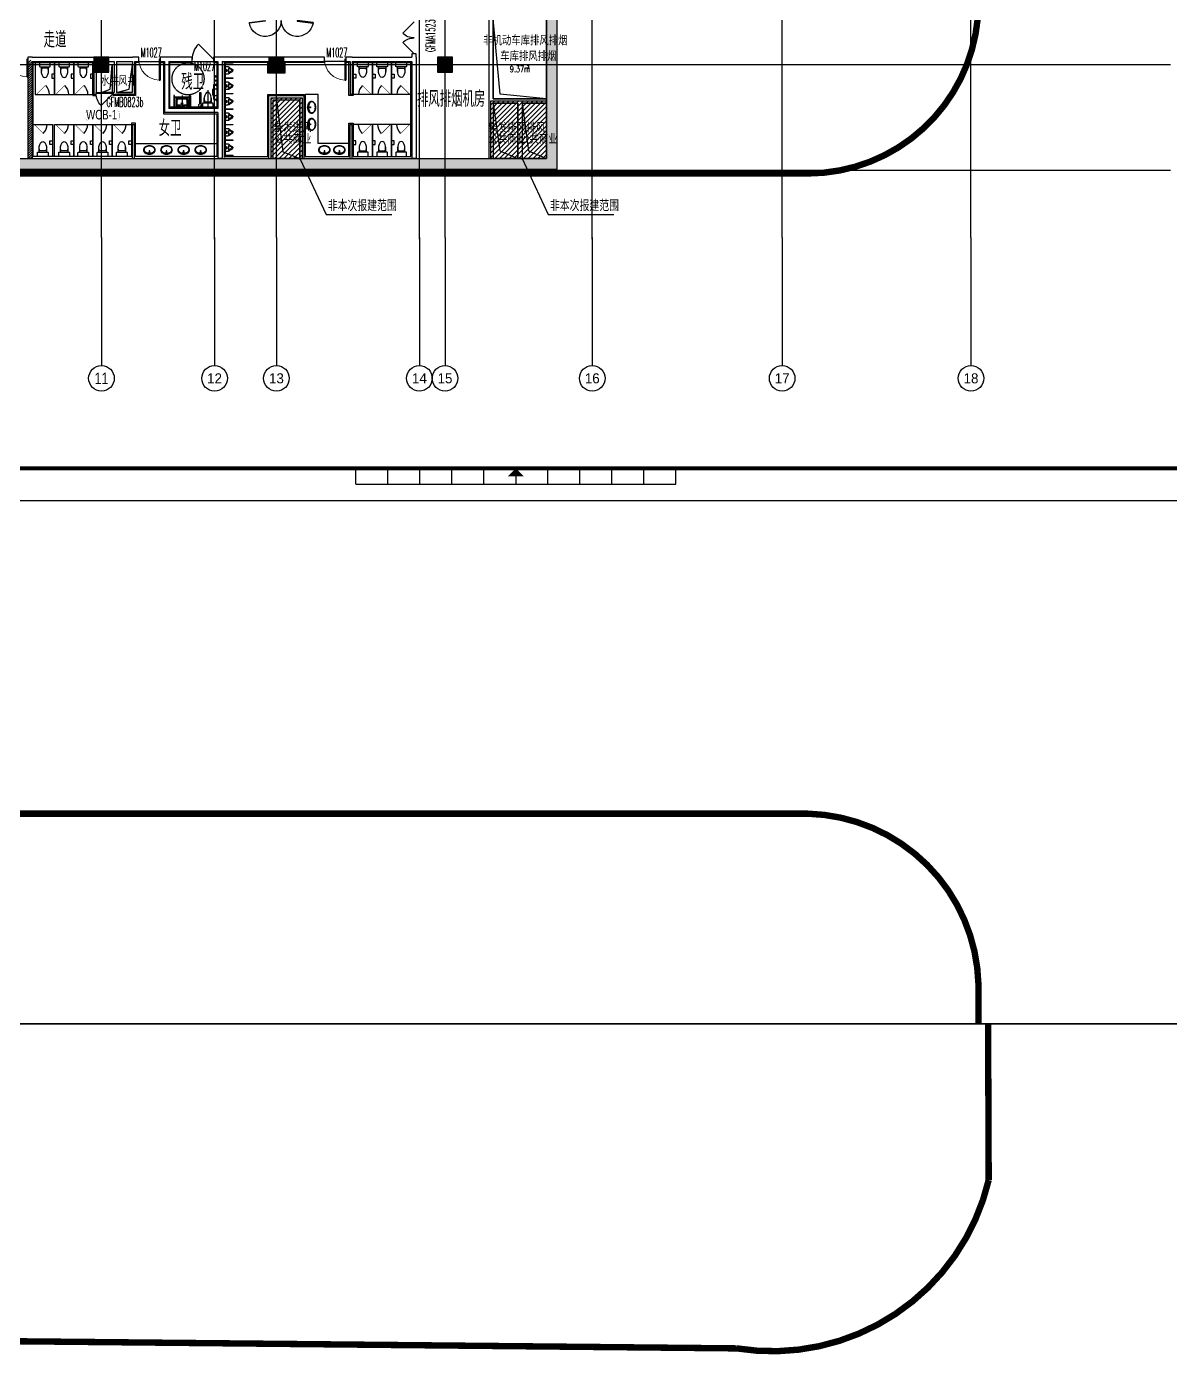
# Model space of a CAD drawing. Extents: x -12047294 to -5625356, y -1456591 to -622873.
# Drawn here: x -6036147 to -5982539, y -808714 to -746490 of the extents above; entities that cross this region are included whole.
import ezdxf
from ezdxf.enums import TextEntityAlignment as Align

# ---------------------------------------------------------------- set-up
doc = ezdxf.new("R2010")
doc.units = 0
doc.header["$LTSCALE"] = 10
doc.header["$MEASUREMENT"] = 0
for name, pattern in [('6F核心筒$0$DASH', [0.35, 0.25, -0.1]), ('DASHDOT', [1, 0.5, -0.25, 0, -0.25]), ('DOTE', [2.42, 2, -0.2, 0.02, -0.2])]:
    doc.linetypes.add(name, pattern=pattern)
for name, color, linetype in [('A-COLUMN', 10, 'Continuous'), ('A-COLUMNH', 252, 'Continuous'), ('A-DECO', 40, 'Continuous'), ('A-DIMAXIS', 3, 'Continuous'), ('A-DIMLEAD', 130, 'Continuous'), ('A-DOORWIN', 151, 'Continuous'), ('A-FireH', 6, 'Continuous'), ('A-HOLE', 30, 'Continuous'), ('A-LVTRY', 15, 'Continuous'), ('A-stru-conc', 1, 'Continuous'), ('A-TEXTDOOR', 181, 'Continuous'), ('A-TextNum', 211, 'Continuous'), ('A-TextRoom', 7, 'Continuous'), ('A-TEXTROOM-AREA', 33, 'Continuous'), ('A-TEXTROOM-报建', 210, 'Continuous'), ('A-TK', 7, 'Continuous'), ('A-WALL', 2, 'Continuous'), ('AXIS_TEXT', 7, 'Continuous'), ('A用地红线', 10, 'Continuous'), ('DOTE', 9, 'DOTE'), ('PUB_HATCH', 252, 'Continuous'), ('图框', 7, 'Continuous')]:
    doc.layers.add(name, color=color, linetype=linetype)
doc.styles.add('_TCH_AXIS', font='tjromand.shx', dxfattribs={"bigfont": 'tjhts.shx'})
doc.styles.add('_TCH_DIM', font='tjromans.shx', dxfattribs={"width": 0.8, "bigfont": 'tjhztxt.shx'})
doc.styles.add('_TCH_SPACE', font='tjromans.shx', dxfattribs={"height": 5, "bigfont": 'tjhztxt.shx'})
doc.styles.add('_TCH_WINDOW', font='tjromans.shx', dxfattribs={"width": 0.7, "height": 3.5, "bigfont": 'tjhztxt.shx'})
doc.styles.add('COMPLEX', font='COMPLEX')
doc.styles.add('TKZ1_tjhts.shx', font='tjromant.shx', dxfattribs={"bigfont": 'tjhts.shx'})
doc.styles.add('房间功能', font='tjromand.shx', dxfattribs={"width": 0.75, "bigfont": 'tjhts.shx'})
doc.styles.add('注解汉字', font='tjromans.shx', dxfattribs={"width": 0.75, "bigfont": 'tjhztxt.shx'})

# ---------------------------------------------------------------- blocks, each defined once
blk = doc.blocks.new('fdsfasd4#$$$')
at = {"layer": 'A-COLUMNH'}
for points in [[(10190121, -2168309), (10190621, -2168809), (10190621, -2158209), (10190121, -2157709)], [(10147558, -2168309), (10147404, -2168809), (10190621, -2168809), (10190121, -2168309)]]:
    blk.add_hatch(color=256, dxfattribs=at).paths.add_polyline_path(points)
at = {"layer": 'A-COLUMN'}
for p, q in [((10190121, -2168309), (10190121, -2157709)), ((10190621, -2168809), (10190621, -2158209)), ((10147558, -2168309), (10190121, -2168309)), ((10147404, -2168809), (10190621, -2168809))]:
    blk.add_line(p, q, dxfattribs=at)
blk = doc.blocks.new('JS-B17~B25塔楼平面图$0$$plan$00001613')
for p, q in [((-260, -140), (-260, 140)), ((-200, 170), (-200, -170))]:
    blk.add_line(p, q)
blk.add_lwpolyline([(-430, -170), (-200, -170), (-200, -220, 0.414214), (-170, -250), (-30, -250, 0.414214), (0, -220), (0, 220, 0.414214), (-30, 250), (-170, 250, 0.414214), (-200, 220), (-200, 170), (-430, 170)], format="xyb")
for centre, radius, start, end in [((-590, 0), 110, 123.45086, 236.54914), ((-413, -227), 398, 67.45048, 126.63814), ((-413, 227), 398, 233.36186, 292.54952)]:
    blk.add_arc(centre, radius, start, end)
blk = doc.blocks.new('A$C4AF53D58')
at = {"layer": 'A-LVTRY'}
for points in [[(1000, 0), (100, 0), (100, 1500), (1000, 1500)], [(880, 728), (1000, 728), (1000, 550), (880, 550)]]:
    blk.add_lwpolyline(points, close=True, dxfattribs=at)
at = {"layer": 'A-LVTRY', "const_width": 25}
blk.add_lwpolyline([(150, 1500), (574, 1076)], dxfattribs=at)
at = {"layer": 'A-LVTRY'}
blk.add_arc((150, 1500), 600, 315, 0, dxfattribs=at)
at = {"layer": 'A-LVTRY', "extrusion": (0, 0, -1), "zscale": -1, "rotation": 270}
blk.add_blockref('JS-B17~B25塔楼平面图$0$$plan$00001613', (-550, 0), dxfattribs=at)
blk = doc.blocks.new('6F核心筒$0$WC_1_dwg_$plan$00001624-2048766-Copy of PLN_OFFICE_LEVEL 16 5ZONE _AHU_')
for p, q in [((-33, -28), (-33, -66)), ((7, -28), (7, -66)), ((39, -97), (639, -97)), ((39, -137), (639, -137)), ((652, -13), (667, -28)), ((707, -28), (722, -13))]:
    blk.add_line(p, q)
at = {"flags": 128}
for points in [[(50, 0), (50, -13), (-70, -13), (-70, 0), (50, 0)], [(750, 0), (750, -13), (630, -13), (630, 0), (750, 0)], [(-48, -13), (-33, -28), (7, -28), (23, -13)], [(667, -117), (667, -28), (707, -28), (707, -117)]]:
    blk.add_lwpolyline(points, dxfattribs=at)
for centre, radius, start, end in [((39, -66), 71.5, 180.00008, 269.99997), ((39, -66), 31.5, 180.00028, 269.99978), ((639, -66), 31.5, 269.99913, 336.54683), ((639, -66), 71.5, 270.00017, 297.36358), ((687, -117), 20, 179.99936, 269.99944), ((687, -117), 20, 269.99998, 0.00007)]:
    blk.add_arc(centre, radius, start, end)
blk = doc.blocks.new('6F核心筒$0$WC_1_dwg_$plan$00001613-2048756-Copy of PLN_OFFICE_LEVEL 16 5ZONE _AHU_')
at = {"linetype": '6F核心筒$0$DASH'}
blk.add_line((-800, 0), (0, 0), dxfattribs=at)
for p, q in [((-200, 170), (-430, 170)), ((-260, -140), (-260, 140)), ((-30, 250), (-170, 250)), ((0, -220), (0, 220)), ((-200, -170), (-200, -220)), ((-170, -250), (-30, -250))]:
    blk.add_line(p, q)
at = {"flags": 128}
blk.add_lwpolyline([(-200, 220), (-200, 170), (-200, -170), (-430, -170)], dxfattribs=at)
for centre, radius, start, end in [((-590, 0), 110, 123.45086, 236.54914), ((-413, -227), 398, 67.45048, 126.63814), ((-170, 220), 30, 90, 180), ((-30, 220), 30, 0, 90), ((-413, 227), 398, 233.36186, 292.54952), ((-170, -220), 30, 180, 270), ((-30, -220), 30, 270, 0)]:
    blk.add_arc(centre, radius, start, end)
blk = doc.blocks.new('6F核心筒$0$洗手盆')
for p, q in [((-279, -123), (-251, -123)), ((-277, -51), (-251, -51)), ((-149, -84), (-149, -100)), ((148, -84), (148, -100)), ((279, -51), (253, -51)), ((281, -123), (253, -123))]:
    blk.add_line(p, q)
at = {"flags": 128}
for points in [[(280, 0), (280, -350), (230, -410), (-230, -410), (-280, -350), (-280, 0)], [(-251, -26), (-251, -349), (-221, -381), (222, -381), (251, -349), (251, -26)]]:
    blk.add_lwpolyline(points, close=True, dxfattribs=at)
for points in [[(-232, -26), (-232, -79), (-154, -79)], [(-191, -381), (-232, -335), (-232, -127), (-191, -100), (189, -100)], [(0, -26), (-90, -26), (90, -26)], [(232, -26), (232, -79), (153, -79)], [(192, -101), (232, -127), (232, -335), (191, -381)]]:
    blk.add_lwpolyline(points, dxfattribs=at)
for centre, radius in [((-89, -56), 15), ((1, -182), 33.1), ((1, -182), 24.9), ((1, -44), 8), ((91, -54), 15)]:
    blk.add_circle(centre, radius)
for centre, start, end in [((-154, -84), 0, 90), ((153, -84), 90, 180), ((189, -105), 57.24435, 90)]:
    blk.add_arc(centre, 5, start, end)
blk = doc.blocks.new('6F核心筒$0$WC_1_dwg_CWSP1-2048768-Copy of PLN_OFFICE_LEVEL 16 5ZONE _AHU_')
at = {"linetype": '6F核心筒$0$DASH'}
blk.add_line((560, 20), (0, 20), dxfattribs=at)
for p, q in [((450, 370), (450, -330)), ((490, 370), (490, -330))]:
    blk.add_line(p, q)
at = {"flags": 128}
for points in [[(0, 425), (10, 420), (10, 360), (0, 355)], [(540, 410), (10, 410), (10, 370), (540, 370)], [(0, -315), (10, -320), (10, -380), (0, -385)], [(540, -370), (10, -370), (10, -330), (540, -330)]]:
    blk.add_lwpolyline(points, dxfattribs=at)
for centre, start, end in [((540, 390), 360, 90), ((540, 390), 270, 0), ((540, -350), 0, 90), ((540, -350), 270, 0)]:
    blk.add_arc(centre, 20, start, end)
at = {"rotation": 90}
blk.add_blockref('6F核心筒$0$洗手盆', (0, 20), dxfattribs=at)
blk = doc.blocks.new('6F核心筒$0$WC_1_dwg_FS1-2048765-Copy of PLN_OFFICE_LEVEL 16 5ZONE _AHU_')
for p, q in [((-175, 20), (-680, 20)), ((0, 62), (-128, 62)), ((0, 62), (0, -60)), ((-680, -20), (-177, -20)), ((0, -60), (-128, -60))]:
    blk.add_line(p, q)
blk.add_circle((-50, 1), 10.6)
for centre, radius, start, end in [((-680, 0), 20, 90.00056, 180.00064), ((-118, 1), 61.6, 98.55565, 261.44435), ((-680, 0), 20, 179.99993, 270.00002)]:
    blk.add_arc(centre, radius, start, end)
blk = doc.blocks.new('6F核心筒$0$无障碍')
at = {"layer": 'A-LVTRY'}
for p, q in [((308279, 77014), (308099, 77014)), ((308099, 76714), (308279, 76714)), ((308174, 76334), (308099, 76344)), ((308173, 76294), (308099, 76284)), ((308174, 76134), (308099, 76144)), ((308173, 76094), (308099, 76084))]:
    blk.add_line(p, q, dxfattribs=at)
at = {"layer": 'A-LVTRY', "linetype": '6F核心筒$0$DASH'}
blk.add_circle((309442, 76235), 750, dxfattribs=at)
at = {"layer": 'A-LVTRY'}
for centre, radius, start, end in [((304331, 76864), 3960, 357.96903, 2.03097), ((308189, 76314), 25, 126.8699, 28.93716), ((308189, 76114), 25, 126.8699, 28.93716)]:
    blk.add_arc(centre, radius, start, end, dxfattribs=at)
at = {"layer": 'A-LVTRY', "extrusion": (0, 0, -1), "zscale": -1}
for name, p, rotation in [('6F核心筒$0$WC_1_dwg_$plan$00001624-2048766-Copy of PLN_OFFICE_LEVEL 16 5ZONE _AHU_', (-308099, 77204), 270), ('6F核心筒$0$WC_1_dwg_FS1-2048765-Copy of PLN_OFFICE_LEVEL 16 5ZONE _AHU_', (-308868, 77567), 90)]:
    blk.add_blockref(name, p, dxfattribs=dict(at, rotation=rotation))
at = {"layer": 'A-LVTRY'}
for name, p, rotation in [('6F核心筒$0$WC_1_dwg_$plan$00001613-2048756-Copy of PLN_OFFICE_LEVEL 16 5ZONE _AHU_', (308519, 77567), 90), ('6F核心筒$0$WC_1_dwg_CWSP1-2048768-Copy of PLN_OFFICE_LEVEL 16 5ZONE _AHU_', (309704, 77567), 270.0000000059755)]:
    blk.add_blockref(name, p, dxfattribs=dict(at, rotation=rotation))
blk = doc.blocks.new('A$C01AC2D78')
for p, q in [((260, 377), (260, 295)), ((296, 377), (296, 295))]:
    blk.add_line(p, q)
blk.add_lwpolyline([(550, 200, -0.130159), (531, 127, -0.106469), (469, 59, -0.084248), (384, 16, -0.073281), (275, 0, -0.073281), (166, 16, -0.084248), (81, 59, -0.106469), (19, 127, -0.130159), (0, 200, -0.130159), (19, 273, -0.106469), (81, 341, -0.084248), (166, 384, -0.073281), (275, 400, -0.073281), (384, 384, -0.084248), (469, 341, -0.106469), (531, 273, -0.130159)], format="xyb", close=True)
for points in [[(532, 187, -0.147373), (514, 128, -0.107136), (456, 71, -0.076468), (378, 37, -0.063415), (278, 24, -0.063415), (177, 37, -0.076468), (99, 71, -0.107136), (41, 128, -0.147373), (23, 187, -0.147373), (41, 247, -0.107136), (99, 304, -0.076468), (177, 338, -0.052133), (260, 350, -0.063415)], [(296, 350, -0.052133), (378, 338, -0.076468), (456, 304, -0.107136), (514, 247, -0.147373), (532, 187, -0.147373)]]:
    blk.add_lwpolyline(points, format="xyb")
for centre, radius in [((212, 366), 16.9), ((277, 258), 18.8), ((343, 366), 16.9)]:
    blk.add_circle(centre, radius)
for centre, radius, start, end in [((278, 375), 22.2, 324.09564, 215.90436), ((278, 375), 18.1, 354.93946, 185.06054), ((278, 328), 37.8, 241.58082, 298.41918)]:
    blk.add_arc(centre, radius, start, end)
blk = doc.blocks.new('$plan$00000380')
for p, q in [((-135, -207), (-130, -211)), ((-112, -146), (114, -146)), ((120, -221), (128, -215))]:
    blk.add_line(p, q)
for points in [[(-185, 0), (-185, -10), (-164, -10)], [(-185, 0), (185, 0), (185, -10), (165, -10)], [(-135, -207), (-146, -194), (-153, -182), (-159, -172), (-163, -162), (-166, -154), (-168, -146), (-169, -139), (-170, -133), (-171, -127), (-172, -121), (-172, -115), (-173, -110), (-173, -104), (-173, -98), (-173, -92), (-173, -86), (-173, -79), (-173, -72), (-172, -64), (-171, -54), (-170, -44), (-168, -31), (-166, -17), (-164, -10)], [(-130, -211), (-128, -213), (-120, -221), (-113, -229), (-107, -236), (-102, -244), (-98, -251), (-93, -259), (-90, -266), (-86, -274), (-83, -281), (-80, -288), (-77, -295), (-74, -302), (-71, -308), (-68, -314), (-65, -320), (-62, -325), (-58, -330), (-55, -334), (-51, -338), (-47, -342), (-43, -345), (-39, -348), (-34, -351), (-30, -353), (-25, -355), (-20, -357), (-15, -358), (-10, -359), (-5, -360), (0, -360), (0, -360)], [(120, -221), (118, -222), (110, -230), (102, -237), (96, -244), (90, -251), (85, -259), (81, -266), (76, -273), (73, -280), (69, -287), (66, -294), (62, -301), (59, -308), (56, -314), (53, -320), (49, -325), (46, -330), (42, -335), (38, -339), (34, -343), (30, -346), (25, -349), (21, -352), (16, -354), (12, -356), (7, -358), (2, -359), (0, -360)], [(128, -215), (138, -202), (145, -191), (152, -180), (156, -171), (160, -163), (162, -156), (164, -149), (165, -142), (166, -136), (167, -130), (168, -125), (169, -119), (170, -114), (170, -108), (170, -102), (171, -96), (171, -89), (171, -82), (171, -73), (171, -64), (170, -53), (169, -41), (167, -27), (165, -10)]]:
    blk.add_lwpolyline(points)
blk.add_circle((0, -62), 47.3)
at = {"lineweight": 13}
for radius in [34.6, 22.1]:
    blk.add_circle((0, -62), radius, dxfattribs=at)
for centre, radius, start, end in [((-382, -363), 346, 14.06156, 38.70013), ((-6, -276), 40.9, 183.65649, 351.93977), ((335, -366), 312, 135.28681, 164.39133)]:
    blk.add_arc(centre, radius, start, end)
blk = doc.blocks.new('2015建筑类图框_A0')
at = {"const_width": 1.2}
blk.add_lwpolyline([(25, 831), (1179, 831), (1179, 10), (25, 10), (25, 831)], close=True, dxfattribs=at)
at = {"layer": '图框'}
for p, q in [((544.5, 5.05), (544.5, 10.05)), ((554.5, 5.05), (554.5, 10.05)), ((564.5, 5.05), (564.5, 10.05)), ((574.5, 5.05), (574.5, 10.05)), ((584.5, 5.05), (584.5, 10.05)), ((604.5, 5.05), (604.5, 10.05)), ((614.5, 5.05), (614.5, 10.05)), ((624.5, 5.05), (624.5, 10.05)), ((634.5, 5.05), (634.5, 10.05)), ((644.5, 5.05), (644.5, 10.05)), ((544.5, 5.05), (644.5, 5.05)), ((594.5, 7.55), (594.5, 5.05)), ((0, 0), (1189, 0))]:
    blk.add_line(p, q, dxfattribs=at)
blk.add_solid([(597, 7.55), (592, 7.55), (594.5, 10.05)], dxfattribs=at)
at = {"style": 'TKZ1_tjhts.shx', "flags": 1}
for tag, p in [('CLIENT', (1139, 392.88)), ('PROJETNAME', (1139, 295.72)), ('SHEETTITLE', (1139, 138.31))]:
    blk.add_attdef(tag, text='', height=5, dxfattribs=at).set_placement(p, align=Align.MIDDLE_CENTER)
at = {"style": 'TKZ1_tjhts.shx'}
for tag, height, p in [('SUB-PROJECT', 3.6, (1149, 282)), ('SPRONO', 3, (1168.85, 271.46)), ('DISLIN', 3.6, (1129.11, 125.02)), ('STAGE', 3.6, (1168.85, 124.59)), ('REV', 3, (1168.42, 115.09)), ('SHENO', 3, (1128.97, 114.1))]:
    blk.add_attdef(tag, text='', height=height, dxfattribs=at).set_placement(p, align=Align.MIDDLE_CENTER)
at = {"style": 'TKZ1_tjhts.shx', "width": 0.6}
blk.add_attdef('PRONO', text='', height=3, dxfattribs=at).set_placement((1129.12, 271.77), align=Align.MIDDLE_CENTER)
blk = doc.blocks.new('*U174')
at = {"layer": '图框'}
blk.add_blockref('2015建筑类图框_A0', (0, 0), dxfattribs=at)
blk = doc.blocks.new('$DorLib2D$00000002')
for p, q in [((-0.5, 0), (-0.5, 0.4875)), ((-0.475, 0.4875), (-0.5, 0.4875)), ((-0.475, 0), (-0.475, 0.4875)), ((0.475, 0), (0.475, 0.4875)), ((0.475, 0.4875), (0.5, 0.4875)), ((0.5, 0), (0.5, 0.4875)), ((-0.5, 0), (-0.475, 0)), ((0.5, 0), (0.475, 0))]:
    blk.add_line(p, q)
at = {"lineweight": 13}
for centre, start, end in [((-0.4875, 0), 0, 88.53072), ((0.4875, 0), 91.46928, 180)]:
    blk.add_arc(centre, 0.4875, start, end, dxfattribs=at)
blk = doc.blocks.new('$DorLib2D$00000114')
at = {"color": 0}
blk.add_line((0.5, 0), (-0.207, 0.707), dxfattribs=at)
blk.add_arc((0.5, 0), 1, 135, 180, dxfattribs=at)
blk = doc.blocks.new('$DorLib2D$00000001')
for p, q in [((0.45, 0.975), (0.5, 0.975)), ((0.45, 0), (0.45, 0.975)), ((0.5, 0), (0.5, 0.975)), ((0.5, 0), (0.45, 0))]:
    blk.add_line(p, q)
at = {"lineweight": 13}
blk.add_arc((0.475, 0), 0.975, 91.46928, 180, dxfattribs=at)
blk = doc.blocks.new('$DorLib2D$00000021')
for p, q in [((-0.993, 0.203), (-0.996, 0.181)), ((-0.996, 0.181), (-0.5, 0.12)), ((-0.497, 0.142), (-0.993, 0.203)), ((-0.5, 0.12), (-0.497, 0.142)), ((0.497, 0.142), (0.993, 0.203)), ((0.5, 0.12), (0.497, 0.142)), ((0.996, 0.181), (0.5, 0.12)), ((0.993, 0.203), (0.996, 0.181))]:
    blk.add_line(p, q)
blk.add_lwpolyline([(0.996, 0.181), (0.993, 0.203), (0.993, 0.203)])
for centre, start, end in [((-0.5, 0.12), 0, 170.3998), ((0.5, 0.12), 9.6002, 180)]:
    blk.add_arc(centre, 0.5, start, end)
blk = doc.blocks.new('$DorLib2D$00000116')
at = {"color": 0}
for p, q in [((-0.5, 0), (-0.146, 0.354)), ((0.5, 0), (0.146, 0.354))]:
    blk.add_line(p, q, dxfattribs=at)
for centre, start, end in [((-0.5, 0), 0, 45), ((0.5, 0), 135, 180)]:
    blk.add_arc(centre, 0.5, start, end, dxfattribs=at)
blk = doc.blocks.new('_FZH')
blk.add_lwpolyline([(-0.5, -0.5), (0.5, -0.5), (0.5, 0.5), (-0.5, 0.5)], close=True)
at = {"layer": 'PUB_HATCH'}
blk.add_solid([(-0.5, -0.5), (0.5, -0.5), (-0.5, 0.5), (0.5, 0.5)], dxfattribs=at)
blk = doc.blocks.new('_AXISO')
blk.add_circle((0, 0), 0.5)
at = {"layer": 'AXIS_TEXT', "style": 'COMPLEX', "width": 1.041667}
blk.add_attdef('A', text='', height=0.56, dxfattribs=at).set_placement((-0.25, -0.28), (0.25, -0.28), align=Align.FIT)

msp = doc.modelspace()

# ---------------------------------------------------------------- hatches: boundary and pattern name
at = {"layer": 'A-FireH'}
h = msp.add_hatch(dxfattribs=at)
h.set_pattern_fill('普通砖', color=256, scale=30, style=0)
h.set_pattern_definition([(45, (0, 53.85), (-53.0330298, 53.0330298), [])])
h.paths.add_polyline_path([(-6035952.8, -748056.8), (-6036086.1, -748123.4), (-6036086.1, -752673.8), (-6035886.1, -752673.8), (-6035886.1, -748123.4)])
at = {"layer": 'A-TEXTROOM-报建'}
h = msp.add_hatch(dxfattribs=at)
h.set_pattern_fill('ANSI31', color=256, scale=100)
h.set_pattern_definition([(45, (-9e-10, 0), (-112.2532015, 112.2532015), [])])
h.paths.add_polyline_path([(-6024686.1, -749823.4), (-6023236.1, -749823.4), (-6023236.1, -752673), (-6024686.1, -752673)])
h.paths.add_polyline_path([(-6014386.1, -749973.4), (-6011773, -749973.4), (-6011773, -752673), (-6014386.1, -752673)])

# ---------------------------------------------------------------- linework, layer by layer
at = {"layer": 'A-DECO'}
for points in [[(-6029886.1, -748123.4), (-6029886.1, -748173.4), (-6029736.1, -748173.4), (-6029736.1, -750573.4), (-6027236.1, -750573.4), (-6027236.1, -752573.4), (-6031036.1, -752573.4), (-6031036.1, -751023.4), (-6031236.1, -751023.4), (-6031236.1, -752573.4), (-6035836.1, -752573.4), (-6035836.1, -748173.4), (-6033036.1, -748173.4), (-6033036.1, -749723.4), (-6032886.1, -749723.4), (-6032886.1, -749673.4)], [(-6030886.1, -748123.4), (-6030886.1, -748173.4), (-6031036.1, -748173.4), (-6031036.1, -749723.4), (-6032086.1, -749723.4), (-6032086.1, -749673.4)], [(-6027386.1, -748173.4), (-6027236.1, -748173.4), (-6027236.1, -750273.4), (-6029436.1, -750273.4), (-6029436.1, -748173.4), (-6028386.1, -748173.4)], [(-6028386.1, -748123.4), (-6028386.1, -748173.4)], [(-6027386.1, -748123.4), (-6027386.1, -748173.4)], [(-6022186.1, -748123.4), (-6022186.1, -748173.4), (-6024036.1, -748173.4), (-6024036.1, -748673.4), (-6024836.1, -748673.4), (-6024836.1, -748173.4), (-6026836.1, -748173.4), (-6026836.1, -752573.4), (-6024836.1, -752573.4), (-6024836.1, -749673.4), (-6023086.1, -749673.4), (-6023086.1, -752573.4), (-6021036.1, -752573.4), (-6021036.1, -751023.4), (-6020836.1, -751023.4), (-6020836.1, -752573.4), (-6018136.1, -752573.4), (-6018136.1, -748173.4), (-6020836.1, -748173.4), (-6020836.1, -749723.4), (-6021036.1, -749723.4), (-6021036.1, -748173.4), (-6021186.1, -748173.4), (-6021186.1, -748123.4)]]:
    msp.add_lwpolyline(points, dxfattribs=at)
at = {"layer": 'A-DIMAXIS'}
for p, q in [((-5988539.2, -748273.4), (-5982539.2, -748273.4)), ((-5988539.2, -753223.4), (-5982539.2, -753223.4)), ((-6032636.1, -756373.6), (-6032636.1, -762373.6)), ((-6027336.1, -756373.6), (-6027336.1, -762373.6)), ((-6024436.1, -756373.6), (-6024436.1, -762373.6)), ((-6017736.1, -756373.6), (-6017736.1, -762373.6)), ((-6016536.1, -756373.6), (-6016536.1, -762373.6)), ((-6009636.1, -756373.6), (-6009636.1, -762373.6)), ((-6000736.1, -756373.6), (-6000736.1, -762373.6)), ((-5991886.1, -756373.6), (-5991886.1, -762373.6))]:
    msp.add_line(p, q, dxfattribs=at)
at = {"layer": 'A-DOORWIN'}
for points in [[(-6030886.1, -748123.4), (-6029886.1, -748123.4)], [(-6028386.1, -748123.4), (-6027386.1, -748123.4)], [(-6021186.1, -748123.4), (-6022186.1, -748123.4)]]:
    msp.add_lwpolyline(points, dxfattribs=at)
msp.add_lwpolyline([(-6032886.1, -749573.4), (-6032086.1, -749573.4), (-6032086.1, -749623.4), (-6032886.1, -749623.4)], close=True, dxfattribs=at)
at = {"layer": 'A-HOLE'}
for points in [[(-6011786.1, -749873.4), (-6013958.9, -749663.1), (-6014286.1, -746123.4)], [(-6032636.1, -749573.4), (-6032222.6, -749420.7), (-6032136.1, -748273.4)], [(-6031936.1, -749573.4), (-6031342.4, -749425.2), (-6031186.1, -748273.4)], [(-6024436.1, -749923.4), (-6024131.1, -752357.2), (-6023336.1, -752673)]]:
    msp.add_lwpolyline(points, dxfattribs=at)
for points, elevation in [([(-6014286.1, -749873.4), (-6014286.1, -746123.4), (-6011786.1, -746123.4), (-6011786.1, -749873.4)], 0), ([(-6014272.4, -752673), (-6013123, -752673), (-6013123, -750073.4), (-6014272.4, -750073.4)], -100), ([(-6012922.4, -752673), (-6011772.9, -752673), (-6011772.9, -750073.4), (-6012922.4, -750073.4)], -100)]:
    msp.add_lwpolyline(points, close=True, dxfattribs=dict(at, elevation=elevation))
for points in [[(-6032636.1, -748623.4), (-6032286.1, -748623.4), (-6032286.1, -748273.4), (-6032136.1, -748273.4), (-6032136.1, -749573.4), (-6032636.1, -749573.4)], [(-6031186.1, -748273.4), (-6031936.1, -748273.4), (-6031936.1, -749573.4), (-6031186.1, -749573.4)], [(-6024436.1, -749923.4), (-6023336.1, -749923.4), (-6023336.1, -752673), (-6024436.1, -752673)]]:
    msp.add_lwpolyline(points, close=True, dxfattribs=at)
at = {"layer": 'A-HOLE', "elevation": -100}
for points in [[(-6014272.4, -750073.4), (-6013967.4, -752307.2), (-6013123, -752673)], [(-6012922.4, -750073.4), (-6012617.3, -752307.2), (-6011772.9, -752673)]]:
    msp.add_lwpolyline(points, dxfattribs=at)
at = {"layer": 'A-LVTRY'}
for points in [[(-6026836.1, -748198.4), (-6026836.1, -748173.4), (-6026486.1, -748173.4), (-6026486.1, -748198.4)], [(-6026836.1, -748923.4), (-6026836.1, -748898.4), (-6026486.1, -748898.4), (-6026486.1, -748923.4)], [(-6026836.1, -749648.4), (-6026836.1, -749623.4), (-6026486.1, -749623.4), (-6026486.1, -749648.4)], [(-6026836.1, -750373.4), (-6026836.1, -750348.4), (-6026486.1, -750348.4), (-6026486.1, -750373.4)], [(-6026836.1, -751098.4), (-6026836.1, -751073.4), (-6026486.1, -751073.4), (-6026486.1, -751098.4)], [(-6031036.1, -752573.4), (-6031036.1, -751973.4), (-6027236.1, -751973.4), (-6027236.1, -752573.4)], [(-6026836.1, -751823.4), (-6026836.1, -751798.4), (-6026486.1, -751798.4), (-6026486.1, -751823.4)], [(-6026836.1, -752548.4), (-6026836.1, -752523.4), (-6026486.1, -752523.4), (-6026486.1, -752548.4)]]:
    msp.add_lwpolyline(points, close=True, dxfattribs=at)
msp.add_lwpolyline([(-6023086.1, -752573.4), (-6021036.1, -752573.4), (-6021036.1, -751973.4), (-6022486.1, -751973.4), (-6022486.1, -749673.4), (-6023086.1, -749673.4), (-6023086.1, -752573.4), (-6022486.1, -752573.4)], dxfattribs=at)
at = {"layer": 'A-TextNum', "const_width": 5}
msp.add_lwpolyline([(-6033244.2, -750436), (-6031909.6, -750436, -0.4142136), (-6031774.6, -750571), (-6031774.6, -750763.7, -0.4142136), (-6031909.6, -750898.7), (-6033244.2, -750898.7, -0.4142136), (-6033379.2, -750763.7), (-6033379.2, -750571, -0.4142136)], format="xyb", close=True, dxfattribs=at)
at = {"layer": 'A-TEXTROOM-报建'}
for p, q in [((-6023336.1, -752673), (-6022108, -755298)), ((-6012922.4, -752673), (-6011694.2, -755298)), ((-6022108, -755298), (-6019033, -755298)), ((-6011694.2, -755298), (-6008619.2, -755298))]:
    msp.add_line(p, q, dxfattribs=at)
for points in [[(-6024686.1, -749823.4), (-6023236.1, -749823.4), (-6023236.1, -752673), (-6024686.1, -752673)], [(-6014386.1, -749973.4), (-6011773, -749973.4), (-6011773, -752673), (-6014386.1, -752673)]]:
    msp.add_lwpolyline(points, close=True, dxfattribs=at)
at = {"layer": 'A-TEXTROOM-报建', "const_width": 60}
for points in [[(-6023348.9, -752645.8, 1), (-6023323.4, -752700.1, 1)], [(-6012935.1, -752645.8, 1), (-6012909.6, -752700.1, 1)]]:
    msp.add_lwpolyline(points, format="xyb", close=True, dxfattribs=at)
at = {"layer": 'A-WALL'}
for p, q in [((-6014486.1, -746123.4), (-6014486.1, -749873.4)), ((-6014286.1, -746123.4), (-6014286.1, -749873.4)), ((-6035886.1, -747923.4), (-6036086.1, -747923.4)), ((-6036086.1, -747923.4), (-6036086.1, -748123.4)), ((-6035886.1, -747923.4), (-6032986.1, -747923.4)), ((-6032986.1, -747923.4), (-6032036.1, -747923.4)), ((-6032036.1, -747923.4), (-6031186.1, -747923.4)), ((-6030886.1, -747923.4), (-6031186.1, -747923.4)), ((-6030886.1, -748123.4), (-6030886.1, -747923.4)), ((-6029686.1, -747923.4), (-6029886.1, -747923.4)), ((-6029886.1, -747923.4), (-6029886.1, -748123.4)), ((-6028386.1, -747923.4), (-6029686.1, -747923.4)), ((-6028386.1, -748123.4), (-6028386.1, -747923.4)), ((-6026986.1, -747923.4), (-6027386.1, -747923.4)), ((-6027386.1, -747923.4), (-6027386.1, -748123.4)), ((-6022186.1, -747923.4), (-6026986.1, -747923.4)), ((-6022186.1, -748123.4), (-6022186.1, -747923.4)), ((-6020886.1, -747923.4), (-6021186.1, -747923.4)), ((-6021186.1, -747923.4), (-6021186.1, -748123.4)), ((-6020886.1, -747923.4), (-6018086.1, -747923.4)), ((-6017886.1, -747773.4), (-6018086.1, -747773.4)), ((-6018086.1, -747773.4), (-6018086.1, -747923.4)), ((-6017886.1, -747923.4), (-6017886.1, -747773.4)), ((-6017886.1, -747923.4), (-6017886.1, -752673.7)), ((-6036086.1, -748123.4), (-6036086.1, -752673.8)), ((-6035886.1, -748123.4), (-6032986.1, -748123.4)), ((-6035886.1, -748123.4), (-6035886.1, -752673.8)), ((-6032986.1, -748123.4), (-6032986.1, -749673.4)), ((-6032886.1, -748123.4), (-6032886.1, -749573.4)), ((-6032886.1, -748123.4), (-6032036.1, -748123.4)), ((-6032036.1, -748123.4), (-6032036.1, -749573.4)), ((-6031936.1, -748123.4), (-6031936.1, -749573.4)), ((-6031936.1, -748123.4), (-6031186.1, -748123.4)), ((-6031186.1, -748123.4), (-6031186.1, -749573.4)), ((-6031086.1, -748123.4), (-6031086.1, -749673.4)), ((-6031086.1, -748123.4), (-6030886.1, -748123.4)), ((-6029886.1, -748123.4), (-6029686.1, -748123.4)), ((-6029686.1, -748123.4), (-6029686.1, -750523.4)), ((-6029486.1, -748123.4), (-6029486.1, -750323.4)), ((-6029486.1, -748123.4), (-6028386.1, -748123.4)), ((-6027386.1, -748123.4), (-6027186.1, -748123.4)), ((-6027186.1, -748123.4), (-6027186.1, -750323.4)), ((-6026986.1, -748123.4), (-6026986.1, -750323.4)), ((-6026986.1, -748123.4), (-6022186.1, -748123.4)), ((-6021186.1, -748123.4), (-6020986.1, -748123.4)), ((-6020986.1, -748123.4), (-6020986.1, -749673.4)), ((-6020886.1, -748123.4), (-6020886.1, -749673.4)), ((-6020886.1, -748123.4), (-6018086.1, -748123.4)), ((-6018086.1, -748123.4), (-6018086.1, -752673.7)), ((-6032986.1, -749673.4), (-6032886.1, -749673.4)), ((-6032886.1, -749673.4), (-6032886.1, -749573.4)), ((-6032036.1, -749573.4), (-6032086.1, -749573.4)), ((-6032086.1, -749573.4), (-6032086.1, -749673.4)), ((-6032086.1, -749673.4), (-6032036.1, -749673.4)), ((-6031086.1, -749673.4), (-6032036.1, -749673.4)), ((-6031186.1, -749573.4), (-6031936.1, -749573.4)), ((-6024786.1, -752673), (-6024786.1, -749723.4)), ((-6024786.1, -749723.4), (-6023136.1, -749723.4)), ((-6023136.1, -752673), (-6023136.1, -749723.4)), ((-6020886.1, -749673.4), (-6020986.1, -749673.4)), ((-6027186.1, -750323.4), (-6029486.1, -750323.4)), ((-6026986.1, -750323.4), (-6026986.1, -752673.8)), ((-6024586.1, -752673), (-6024586.1, -749923.4)), ((-6024586.1, -749923.4), (-6023336.1, -749923.4)), ((-6023336.1, -752673), (-6023336.1, -749923.4)), ((-6014486.1, -749873.4), (-6014486.1, -752673)), ((-6014286.1, -749873.4), (-6012923, -749873.4)), ((-6014286.1, -750073.4), (-6013123, -750073.4)), ((-6014286.1, -750073.4), (-6014286.1, -752673)), ((-6013123, -750073.4), (-6013123, -752673)), ((-6012923, -749873.4), (-6011773, -749873.4)), ((-6012923, -750073.4), (-6012923, -752673)), ((-6012923, -750073.4), (-6011773, -750073.4)), ((-6011773, -749873.4), (-6011773, -750073.4)), ((-6027186.1, -750523.4), (-6029686.1, -750523.4)), ((-6027186.1, -750523.4), (-6027186.1, -752673.8)), ((-6031186.1, -752673.8), (-6031186.1, -751073.4)), ((-6031186.1, -751073.4), (-6031086.1, -751073.4)), ((-6031086.1, -752673.8), (-6031086.1, -751073.4)), ((-6020986.1, -752673.7), (-6020986.1, -751073.4)), ((-6020986.1, -751073.4), (-6020886.1, -751073.4)), ((-6020886.1, -752673.7), (-6020886.1, -751073.4)), ((-6035886.1, -752673.8), (-6036086.1, -752673.8)), ((-6031186.1, -752673.8), (-6031086.1, -752673.8)), ((-6026986.1, -752673.8), (-6027186.1, -752673.8)), ((-6024786.1, -752673), (-6024586.1, -752673)), ((-6023336.1, -752673), (-6023136.1, -752673)), ((-6020986.1, -752673.7), (-6020886.1, -752673.7)), ((-6017886.1, -752673.7), (-6018086.1, -752673.7)), ((-6014286.1, -752673), (-6014486.1, -752673)), ((-6012923, -752673), (-6013123, -752673))]:
    msp.add_line(p, q, dxfattribs=at)
msp.add_lwpolyline([(-6026886.1, -748123.4), (-6026886.1, -752623.4)], dxfattribs=at)
at = {"layer": 'A用地红线', "color": 14, "linetype": 'DASHDOT', "ltscale": 3, "const_width": 300, "elevation": -100}
msp.add_lwpolyline([(-6086536.7, -666374.4, -0.4142685), (-6078536.1, -658373.6), (-6011536.9, -658373.6, -0.4142223), (-5991536.1, -678373.5), (-5991536.9, -745373.9, -0.3336182), (-5997304.2, -753056.7, -0.0708226), (-5999536.8, -753373.6), (-6066536, -753373.5, -0.4142223), (-6086536.8, -733373.7), (-6086536.7, -666373.6)], format="xyb", close=True, dxfattribs=at)
for points in [[(-6083768.9, -793223.5, -0.2656218), (-6066536, -783374), (-5999536.8, -783374.1, -0.399108), (-5991536.1, -791373.8), (-5991536.2, -793223.5)], [(-6086871.4, -793223.5), (-6086845.8, -799687.7, 0.333625), (-6081046.9, -807346.8, 0.0739432), (-6078717.3, -807680.2), (-6002872.2, -808430.5, 0.3930559), (-5991056.4, -800543.3), (-5991085.5, -793223.5)]]:
    msp.add_lwpolyline(points, format="xyb", dxfattribs=at)
at = {"layer": 'Defpoints', "color": 251, "elevation": -100}
for points in [[(-6142689.5, -793223.5), (-5902002.6, -793223.5), (-5902002.6, -623023.5), (-6142689.5, -623023.5)], [(-6126086.8, -623023.5), (-5955586.8, -623023.5), (-5955586.8, -793223.5), (-6126086.8, -793223.5)]]:
    msp.add_lwpolyline(points, close=True, dxfattribs=at)
at = {"layer": 'DOTE', "linetype": 'DOTE'}
for p, q in [((-6027336.1, -756448.6), (-6027336.1, -655372.8)), ((-6017736.1, -756448.6), (-6017736.1, -655372.8)), ((-6009636.1, -756448.6), (-6009636.1, -655372.8))]:
    msp.add_line(p, q, dxfattribs=at)
at = {"layer": 'DOTE'}
for p, q in [((-6000736.1, -756373.6), (-6000736.1, -655372.8)), ((-5991886.1, -756373.6), (-5991886.1, -655372.8)), ((-6032636.1, -756373.6), (-6032636.1, -721473.4)), ((-6024436.1, -756373.6), (-6024436.1, -721473.4)), ((-6016536.1, -756373.6), (-6016536.1, -721473.4)), ((-6089538.8, -748273.4), (-5988539.2, -748273.4)), ((-6089538.8, -753223.4), (-5988539.2, -753223.4))]:
    msp.add_line(p, q, dxfattribs=at)

# ---------------------------------------------------------------- block references
at = {"layer": 'A-COLUMN', "xscale": 700, "yscale": 700, "zscale": 700}
for p in [(-6032636.1, -748273.4), (-6024436.1, -748273.4), (-6016536.1, -748273.4)]:
    msp.add_blockref('_FZH', p, dxfattribs=at)
at = {"layer": 'A-DIMAXIS'}
ref = msp.add_blockref('_AXISO', (-6032636.1, -762973.6), dxfattribs=dict(at, xscale=1200, yscale=1200, zscale=1200))
ref.add_attrib('A', '11', dxfattribs={"height": 540.28, "style": '_TCH_AXIS', "width": 1.190476}).set_placement((-6032957.7, -763243.7), (-6032314.6, -763243.7), align=Align.FIT)
ref = msp.add_blockref('_AXISO', (-6027336.1, -762973.6), dxfattribs=dict(at, xscale=1200, yscale=1200, zscale=1200))
ref.add_attrib('A', '12', dxfattribs={"height": 471.11, "style": '_TCH_AXIS', "width": 1.033333}).set_placement((-6027683.9, -763209.1), (-6026988.4, -763209.1), align=Align.FIT)
ref = msp.add_blockref('_AXISO', (-6024436.1, -762973.6), dxfattribs=dict(at, xscale=1200, yscale=1200, zscale=1200))
ref.add_attrib('A', '13', dxfattribs={"height": 471.11, "style": '_TCH_AXIS', "width": 1.033333}).set_placement((-6024783.9, -763209.1), (-6024088.4, -763209.1), align=Align.FIT)
ref = msp.add_blockref('_AXISO', (-6017736.1, -762973.6), dxfattribs=dict(at, xscale=1200, yscale=1200, zscale=1200))
ref.add_attrib('A', '14', dxfattribs={"height": 460.87, "style": '_TCH_AXIS', "width": 1.032258}).set_placement((-6018087.3, -763204), (-6017385, -763204), align=Align.FIT)
ref = msp.add_blockref('_AXISO', (-6016536.1, -762973.6), dxfattribs=dict(at, xscale=1200, yscale=1200, zscale=1200))
ref.add_attrib('A', '15', dxfattribs={"height": 471.11, "style": '_TCH_AXIS', "width": 1.033333}).set_placement((-6016883.9, -763209.1), (-6016188.4, -763209.1), align=Align.FIT)
ref = msp.add_blockref('_AXISO', (-6009636.1, -762973.6), dxfattribs=dict(at, xscale=1200, yscale=1200, zscale=1200))
ref.add_attrib('A', '16', dxfattribs={"height": 471.11, "style": '_TCH_AXIS', "width": 1.068966}).set_placement((-6009983.9, -763209.1), (-6009288.4, -763209.1), align=Align.FIT)
ref = msp.add_blockref('_AXISO', (-6000736.1, -762973.6), dxfattribs=dict(at, xscale=1200, yscale=1200, zscale=1200))
ref.add_attrib('A', '17', dxfattribs={"height": 471.11, "style": '_TCH_AXIS', "width": 1.033333}).set_placement((-6001083.9, -763209.1), (-6000388.4, -763209.1), align=Align.FIT)
ref = msp.add_blockref('_AXISO', (-5991886.1, -762973.6), dxfattribs=dict(at, xscale=1200, yscale=1200, zscale=1200))
ref.add_attrib('A', '18', dxfattribs={"height": 471.11, "style": '_TCH_AXIS', "width": 1.033333}).set_placement((-5992233.9, -763209.1), (-5991538.4, -763209.1), align=Align.FIT)
at = {"layer": 'A-DOORWIN'}
ref = msp.add_blockref('$DorLib2D$00000021', (-6024211.3, -746023.4), dxfattribs=dict(at, xscale=1500, yscale=-1500, zscale=1500, rotation=359.9999942191788))
ref.add_attrib('A', 'GFMA1523q', (-6024944.9, -745676.7), dxfattribs={"layer": 'A-TEXTDOOR', "height": 446.25, "rotation": 359.999994, "style": '_TCH_WINDOW', "width": 0.494118})
ref = msp.add_blockref('$DorLib2D$00000116', (-6017986.1, -747023.4), dxfattribs=dict(at, xscale=1500, yscale=-1500, zscale=1500, rotation=269.9999980489906))
ref.add_attrib('A', 'GFMA1523', (-6016993.2, -747680.7), dxfattribs={"layer": 'A-TEXTDOOR', "height": 446.25, "rotation": 89.999998, "style": '_TCH_WINDOW', "width": 0.494118})
ref = msp.add_blockref('$DorLib2D$00000114', (-6027886.1, -748023.4), dxfattribs=dict(at, xscale=1000, yscale=1000, zscale=1000, rotation=359.9999999750266))
ref.add_attrib('A', 'M1027', (-6028297.5, -748566.4), dxfattribs={"layer": 'A-TEXTDOOR', "height": 446.25, "style": '_TCH_WINDOW', "width": 0.494118})
ref = msp.add_blockref('$DorLib2D$00000002', (-6036936.1, -748023.4), dxfattribs=dict(at, xscale=-1700, yscale=-1700, zscale=-1700, rotation=359.9999999749028))
ref.add_attrib('A', 'GFMB1723', (-6038119, -747826.7), dxfattribs={"layer": 'A-TEXTDOOR', "height": 446.25, "style": '_TCH_WINDOW', "width": 0.494118})
ref = msp.add_blockref('$DorLib2D$00000001', (-6030386.1, -748023.4), dxfattribs=dict(at, xscale=1000, yscale=-1000, zscale=1000, rotation=359.9999999726275))
ref.add_attrib('A', 'M1027', (-6030797.5, -747926.7), dxfattribs={"layer": 'A-TEXTDOOR', "height": 446.25, "style": '_TCH_WINDOW', "width": 0.494118})
ref = msp.add_blockref('$DorLib2D$00000001', (-6021686.1, -748023.4), dxfattribs=dict(at, xscale=1000, yscale=-1000, zscale=1000, rotation=359.9999999969164))
ref.add_attrib('A', 'M1027', (-6022097.5, -747926.7), dxfattribs={"layer": 'A-TEXTDOOR', "height": 446.25, "style": '_TCH_WINDOW', "width": 0.494118})
ref = msp.add_blockref('$DorLib2D$00000114', (-6032486.1, -749623.4), dxfattribs=dict(at, xscale=-800, yscale=800, zscale=-800, rotation=180.0000000262872))
ref.add_attrib('A', 'GFMB0823b', (-6032401.9, -750247.9), dxfattribs={"layer": 'A-TEXTDOOR', "height": 446.25, "rotation": 0, "style": '_TCH_WINDOW', "width": 0.494118})
at = {"layer": 'A-LVTRY', "xscale": -1}
for name, p, rotation in [('A$C4AF53D58', (-6035836.1, -748173.4), 180), ('A$C4AF53D58', (-6034936.1, -748173.4), 180), ('A$C4AF53D58', (-6034036.1, -748173.4), 180), ('A$C01AC2D78', (-6022586.1, -749996.5), 90), ('A$C01AC2D78', (-6022586.1, -750796.5), 90), ('A$C01AC2D78', (-6030663.1, -752073.4), 180), ('A$C01AC2D78', (-6029863.1, -752073.4), 180), ('A$C01AC2D78', (-6029063.1, -752073.4), 180), ('A$C01AC2D78', (-6028263.1, -752073.4), 180), ('A$C01AC2D78', (-6022463.1, -752073.4), 180), ('A$C01AC2D78', (-6021763.1, -752073.4), 180)]:
    msp.add_blockref(name, p, dxfattribs=dict(at, rotation=rotation))
at = {"layer": 'A-LVTRY', "rotation": 180}
for name, p in [('6F核心筒$0$无障碍', (-5719137.2, -672706.5)), ('A$C4AF53D58', (-6019836.1, -748173.4)), ('A$C4AF53D58', (-6018936.1, -748173.4)), ('A$C4AF53D58', (-6018036.1, -748173.4))]:
    msp.add_blockref(name, p, dxfattribs=at)
at = {"layer": 'A-LVTRY', "extrusion": (0, 0, -1), "zscale": -1, "rotation": 270}
for p in [(6026836.1, -748548.4), (6026836.1, -749273.4), (6026836.1, -749998.4), (6026836.1, -750723.4), (6026836.1, -751448.4), (6026836.1, -752173.4)]:
    msp.add_blockref('$plan$00000380', p, dxfattribs=at)
at = {"layer": 'A-LVTRY'}
for p in [(-6035936.1, -752573.4), (-6034936.1, -752573.4), (-6034036.1, -752573.4), (-6033136.1, -752573.4), (-6032236.1, -752573.4)]:
    msp.add_blockref('A$C4AF53D58', p, dxfattribs=at)
at = {"layer": 'A-LVTRY', "xscale": -1}
for p in [(-6019836.1, -752573.4), (-6018936.1, -752573.4), (-6018036.1, -752573.4)]:
    msp.add_blockref('A$C4AF53D58', p, dxfattribs=at)
at = {"layer": 'A-stru-conc'}
msp.add_blockref('fdsfasd4#$$$', (-16201893.9, 1415636.1, -100), dxfattribs=at)
at = {"layer": '图框', "xscale": 150, "yscale": 150, "zscale": 150}
msp.add_blockref('*U174', (-6102389.8, -768693.7, -200), dxfattribs=at)

# ---------------------------------------------------------------- texts
at = {"layer": 'A-DIMLEAD', "style": '注解汉字', "width": 0.75}
for s, p in [('非机动车库排风排烟', (-6014746.1, -747369.6)), ('车库排风排烟', (-6013947, -748107.4, -100)), ('水井', (-6032689.1, -749262.4)), ('风井', (-6031856, -749262.4)), ('柴发进风', (-6024548.6, -751452.9, -100)), ('柴发排风', (-6014507.2, -751456.5, -100)), ('排风', (-6012721, -751456.5, -100))]:
    msp.add_text(s, height=450, dxfattribs=at).set_placement(p)
at = {"layer": 'A-TextNum', "style": '房间功能', "width": 0.75}
msp.add_text('WCB-1', height=450, dxfattribs=at).set_placement((-6033354.2, -750843.4))
at = {"layer": 'A-TextRoom', "style": '注解汉字', "width": 0.75}
for s, p in [('走道', (-6035346.9, -747471.2)), ('残卫', (-6028897.9, -749452.2)), ('排风排烟机房', (-6017853.6, -750253.9)), ('女卫', (-6029952.5, -751630))]:
    msp.add_text(s, height=750, dxfattribs=at).set_placement(p)
at = {"layer": 'A-TEXTROOM-AREA'}
for s, height, style, width, p in [('9.37m', 297.5, '_TCH_SPACE', 0.705882, (-6013498.2, -748626.3, -100)), ('2', 148.8, '_TCH_SPACE', 0.705882, (-6012690.6, -748451.3, -100)), ('公共商业', 450, '注解汉字', 0.75, (-6024552.6, -751984.5)), ('公共商业', 450, '注解汉字', 0.75, (-6014511.2, -751984.5)), ('公共商业', 450, '注解汉字', 0.75, (-6013011.3, -751984.5, -100))]:
    msp.add_text(s, height=height, dxfattribs=dict(at, style=style, width=width)).set_placement(p)
at = {"layer": 'A-TK', "style": '_TCH_DIM', "width": 0.8}
for p in [(-6022031.3, -755140.5), (-6011617.5, -755140.5)]:
    msp.add_text('非本次报建范围', height=525, dxfattribs=at).set_placement(p)

doc.saveas('drawing.dxf')
